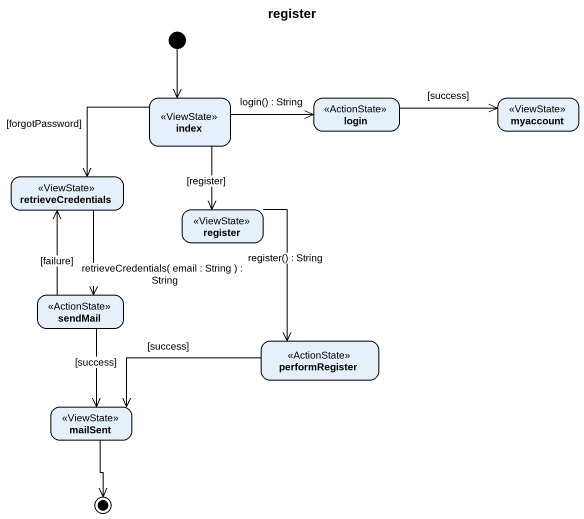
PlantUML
@startuml
title register
hide empty description
state index <<ViewState>>
state login <<ActionState>>
state myaccount <<ViewState>>
state retrieveCredentials <<ViewState>>
state register <<ViewState>>
state sendMail <<ActionState>>
state performRegister <<ActionState>>
state mailSent <<ViewState>>
[*] --> index
index -right-> login : login() : String
index -left-> retrieveCredentials : [forgotPassword]
index --> register : [register]
login -right-> myaccount : [success]
retrieveCredentials --> sendMail : retrieveCredentials( email : String ) : String
register --> performRegister : register() : String
sendMail -up-> retrieveCredentials : [failure]
sendMail --> mailSent : [success]
performRegister -left-> mailSent : [success]
mailSent --> [*]
@enduml
